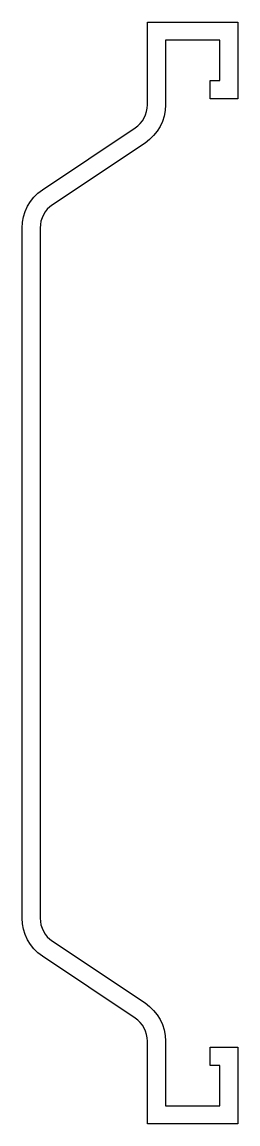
# Model space of a CAD drawing. Extents: x 250.1 to 265.6, y 179.7 to 258.7.
import ezdxf

# ---------------------------------------------------------------- set-up
doc = ezdxf.new("R2010")
doc.units = 0
doc.layers.add('ANA', color=220, linetype='CONTINUOUS')

msp = doc.modelspace()

# ---------------------------------------------------------------- linework, layer by layer
at = {"layer": 'ANA'}
msp.add_lwpolyline([(250.087, 219.223), (250.087, 223.723), (250.087, 243.957, -0.250765), (251.557, 246.703), (258.197, 251.13, 0.250765), (259.087, 252.794), (259.087, 258.723), (265.587, 258.723), (265.587, 253.223), (263.587, 253.223), (263.587, 254.523), (264.287, 254.523), (264.287, 257.423), (260.387, 257.423), (260.387, 252.794, -0.250765), (258.918, 250.048), (252.278, 245.621, 0.250765), (251.387, 243.957), (251.387, 219.223), (251.387, 194.489, 0.250765), (252.278, 192.825), (258.918, 188.399, -0.250765), (260.387, 185.653), (260.387, 181.023), (264.287, 181.023), (264.287, 183.923), (263.587, 183.923), (263.587, 185.223), (265.587, 185.223), (265.587, 179.723), (259.087, 179.723), (259.087, 185.653, 0.250765), (258.197, 187.317), (251.557, 191.744, -0.250765), (250.087, 194.489), (250.087, 214.723)], format="xyb", close=True, dxfattribs=at)

doc.saveas('drawing.dxf')
